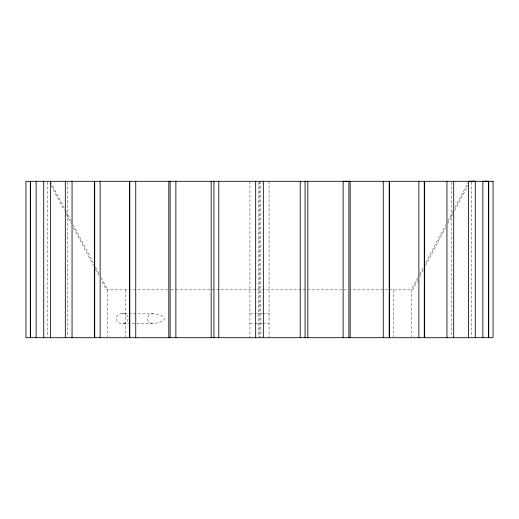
<?xml version="1.0" encoding="UTF-8"?>
<svg xmlns="http://www.w3.org/2000/svg" width="519" height="519" viewBox="0 0 519 519"><rect width="100%" height="100%" fill="white"/><g stroke="black" fill="none" stroke-linecap="round" stroke-linejoin="round"><path stroke-width="0.39" stroke-dasharray="2.6 1.95" d="M417.808 277.704L411.385 289.842L411.385 336.902M419.702 274.129L423.478 266.993M425.742 262.705L445.769 224.857M447.657 221.289L452.951 211.291M454.839 207.723L468.443 182.013M417.938 279.845L412.65 289.842L351.084 289.842M419.826 276.277L423.608 269.134M425.496 265.566L445.516 227.718M447.787 223.429L452.698 214.146M454.586 210.578L467.814 185.581M122.212 313.774C114.44 312.834 114.44 324.278 122.212 323.343L155.681 323.181L158.47 322.701L162.7 320.95L163.855 319.795L164.244 318.556L163.855 317.317L160.864 315.176L155.681 313.937L122.212 313.774C129.984 312.834 129.984 324.278 122.212 323.343M153.39 313.774C145.618 312.834 145.618 324.278 153.39 323.343M167.916 289.842L106.35 289.842L101.062 279.845M171.03 289.842L347.97 289.842M249.931 313.774L256.191 313.774M256.976 313.774L258.54 313.774M260.46 313.774L262.024 313.774M262.809 313.774L269.069 313.774M249.931 323.343L254.628 323.343M255.413 323.343L258.54 323.343M260.46 323.343L262.024 323.343M262.809 323.343L269.069 323.343M50.557 182.013L64.161 207.723M66.049 211.291L71.343 221.289M73.231 224.857L93.258 262.705M95.522 266.993L99.298 274.129M101.192 277.704L107.615 289.842L107.615 336.902M51.186 185.581L64.414 210.578M66.302 214.146L71.213 223.429M73.484 227.718L93.504 265.566M95.392 269.134L99.174 276.277M471.382 182.111L471.382 336.889M451.614 182.111L451.614 336.889M393.506 289.842L393.506 336.902M269.069 181.3L269.069 336.902M260.46 181.3L260.46 336.902M259.5 181.3L259.5 336.902M258.54 182.111L258.54 336.902M249.931 181.3L249.931 337.7M125.494 289.842L125.494 336.902M67.386 182.111L67.386 336.889M47.618 182.111L47.618 336.889"/><path stroke-width="0.78" d="M343.124 337.7L343.124 181.3L350.195 181.3L350.195 337.7M471.382 181.3L475.274 181.306L475.274 337.7M483.857 181.3L488.561 181.306L488.561 337.7M488.561 181.306L482.858 181.3L482.858 337.7M475.274 181.306L468.456 181.3L468.456 337.7M488.716 181.3L488.716 337.7M453.69 181.3L453.69 337.7M446.943 181.3L446.943 337.7M424.646 181.3L424.646 337.7M424.289 181.3L424.289 337.7M418.872 181.3L418.872 337.7M389.347 181.3L389.347 337.7M389.256 181.3L389.256 337.7M383.262 181.3L383.262 337.7M348.878 181.3L348.878 337.7M307.832 181.3L307.832 337.7M305.062 181.3L305.062 337.7M300.222 181.3L300.222 337.7M263.328 181.3L263.328 337.7M255.672 181.3L255.672 337.7M218.778 181.3L218.778 337.7M213.938 181.3L213.938 337.7M211.168 181.3L211.168 337.7M175.876 181.3L175.876 337.7M170.122 181.3L170.122 337.7M168.805 181.3L168.805 337.7M135.738 181.3L135.738 337.7M129.744 181.3L129.744 337.7M129.653 181.3L129.653 337.7M100.128 181.3L100.128 337.7M94.711 181.3L94.711 337.7M94.354 181.3L94.354 337.7M72.057 181.3L72.057 337.7M65.31 181.3L65.31 337.7M50.544 181.3L50.544 337.7M43.726 181.3L43.726 337.7M36.142 181.3L36.142 337.7M30.439 181.3L30.439 337.7M30.284 181.3L30.284 337.7M493.05 181.3L25.95 181.3L25.95 337.7L493.05 337.7L493.05 181.3"/></g></svg>
